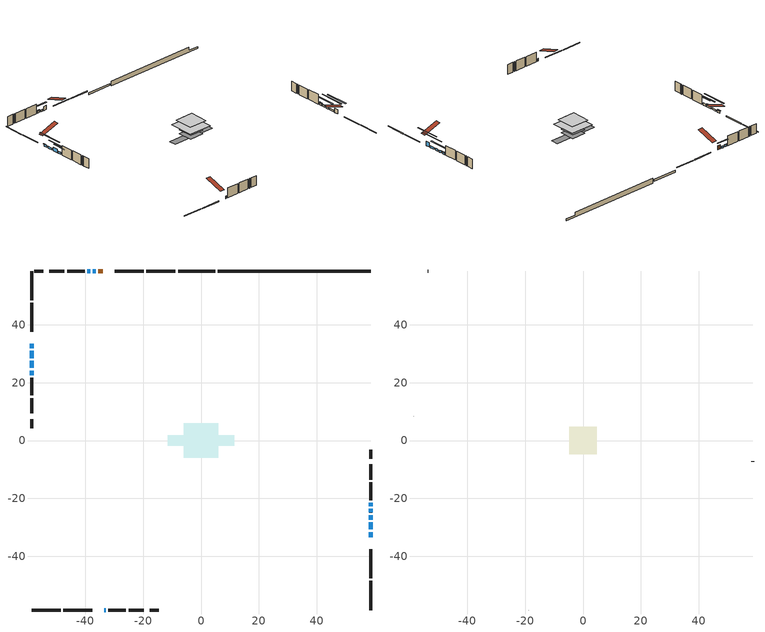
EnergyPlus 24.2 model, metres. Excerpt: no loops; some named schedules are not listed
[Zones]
conditioned space
 floor outside (Floor1 construction): -2.42,-2.42 -2.42,2.42 2.42,2.42 2.42,-2.42 z1.22
 floor adiabatic (Floor3 construction): -3.7,-3.7 -3.7,3.7 3.7,3.7 3.7,-3.7 z1.22
 floor adiabatic (AdiabaticFloorConstruction): -6.04,-6.04 -6.04,6.04 6.04,6.04 6.04,-6.04 z3.66
 floor foundation (Slab1 construction): -11.42,-1.79 -11.42,1.79 11.42,1.79 11.42,-1.79 z-1.22
 floor foundation (Slab2 construction): -3.7,-3.7 -3.7,3.7 3.7,3.7 3.7,-3.7 z-0.65
 wall outside (RimJoist1 construction): -8.86,58.64 -18.95,58.64 / -58.64,-58.64 -48.54,-58.64 / -58.64,58.64 -58.64,48.54 / 58.64,-58.64 58.64,-48.54 z1.22:1.52
 wall outside (RimJoist2 construction): -19.88,58.64 -29.79,58.64 / -47.61,-58.64 -37.71,-58.64 / -58.64,47.61 -58.64,37.71 / 58.64,-47.61 58.64,-37.71 z1.22:1.52
 wall outside (AdiabaticWallConstruction 1): -34.06,58.64 -35.53,58.64 z1.22:3.25
 wall outside (AdiabaticWallConstruction): -33.44,-58.64 -33.02,-58.64 z1.22:2.44; -58.64,33.43 -58.64,31.91 / 58.64,-27.36 58.64,-25.84 / 58.64,-24.91 58.64,-23.69 / -58.64,24.17 -58.64,22.64 / 58.64,-22.76 58.64,-21.54 z1.22:2.24; 58.64,-33.43 58.64,-31.66 z1.22:3.3; 58.64,-30.73 58.64,-28.29 / -58.64,30.98 -58.64,28.47 z1.22:2.06; -36.46,58.64 -37.37,58.64 z1.22:2.14; -58.64,27.54 -58.64,25.1 z1.22:2.9; -38.3,58.64 -39.32,58.64 z1.22:2.29
 wall outside (Wall1 construction): -40.25,58.64 -46.33,58.64 / -32.09,-58.64 -26.01,-58.64 / -58.64,21.72 -58.64,15.63 / 58.64,-20.61 58.64,-14.52 z1.22:6.1
 wall outside (Wall2 construction): -47.26,58.64 -52.58,58.64 / -25.08,-58.64 -19.76,-58.64 / -58.64,14.7 -58.64,9.38 / 58.64,-13.6 58.64,-8.27 z1.22:6.1
 wall outside (Wall4 construction): -54.57,58.64 -57.71,58.64 / -17.77,-58.64 -14.63,-58.64 / -58.64,7.4 -58.64,4.25 / 58.64,-6.29 58.64,-3.15 z1.22:6.1
 wall foundation (FoundationWall1 construction): 5.8,58.64,-1.22 5.8,58.64,1.22 53.35,58.64,1.22 53.35,58.64,-0.27 58.64,58.64,-0.27 58.64,58.64,-1.22
 wall foundation (FoundationWall2 construction): 4.88,58.64 -7.93,58.64 z-0.65:0.35
 window (WindowConstruction 8): -33.43,-58.64 -33.02,-58.64 z1.22:2.44
 window (WindowConstruction 7): -58.64,33.43 -58.64,31.91 z1.22:2.23
 window (WindowConstruction 9): 58.64,-33.43 58.64,-31.66 z1.22:3.3
 window (WindowConstruction 10): 58.64,-30.73 58.64,-28.29 z1.22:2.06
 window (WindowConstruction 11): -58.64,30.98 -58.64,28.47 z1.22:2.06
 window (WindowConstruction): 58.64,-27.36 58.64,-25.84 z1.22:2.23
 window (WindowConstruction 1): 58.64,-24.91 58.64,-23.69 z1.22:2.23
 window (WindowConstruction 2): -36.46,58.64 -37.37,58.64 z1.22:2.13
 window (WindowConstruction 3): -58.64,27.54 -58.64,25.1 z1.22:2.9
 window (WindowConstruction 4): -58.64,24.17 -58.64,22.65 z1.22:2.23
 window (WindowConstruction 5): 58.64,-22.76 58.64,-21.54 z1.22:2.23
 window (WindowConstruction 6): -38.3,58.64 -39.32,58.64 z1.22:2.29
 door (Door): -34.06,58.64 -35.53,58.64 z1.22:3.25
 ceiling adiabatic (AdiabaticFloorConstruction): 6.04,-6.04 6.04,6.04 -6.04,6.04 -6.04,-6.04 z3.66
attic - vented
 floor to conditioned space (Floor2 construction Reversed): -4.7,-4.7 -4.7,4.7 4.7,4.7 4.7,-4.7 z6.1
 wall outside (Wall3 construction): -53.51,58.64 -53.64,58.64 / -18.83,-58.64 -18.7,-58.64 / -58.64,8.45 -58.64,8.33 / 58.64,-7.35 58.64,-7.22 z1.22:6.1
 roof outside (Roof1 construction): -33.13,58.64,6.1 -33.13,49.48,9.15 -30.72,49.48,9.15 -30.72,58.64,6.1; -34.36,-58.64,6.1 -34.36,-49.48,9.15 -36.78,-49.48,9.15 -36.78,-58.64,6.1; -58.64,34.36,6.1 -49.48,34.36,9.15 -49.48,36.78,9.15 -58.64,36.78,6.1; 58.64,-34.36,6.1 49.48,-34.36,9.15 49.48,-36.78,9.15 58.64,-36.78,6.1
shading: -58.64,31.71 -58.64,33.63 -59.05,33.63 -59.05,31.71 z2.44; 58.64,-26.58 58.64,-38.51 59.05,-38.51 59.05,-26.58 z8.38; 58.64,-23.21 58.64,-35.81 59.05,-35.81 59.05,-23.21 z7.14; -58.64,23.38 -58.64,36.06 -59.05,36.06 -59.05,23.38 z7.14; 58.64,-23.2 58.64,-30 59.05,-30 59.05,-23.2 z4.87; 58.64,-21.05 58.64,-27.55 59.05,-27.55 59.05,-21.05 z4.87; -40.01,58.64 -33.82,58.64 -33.82,59.05 -40.01,59.05 z4.77; -58.64,22.46 -58.64,30.18 -59.05,30.18 -59.05,22.46 z5.54; -58.64,20.01 -58.64,26.81 -59.05,26.81 -59.05,20.01 z4.87; 58.64,-21.34 58.64,-22.96 59.05,-22.96 59.05,-21.34 z2.44; -39.52,58.64 -38.1,58.64 -38.1,59.05 -39.52,59.05 z2.49
[Building]
Building 1: Terrain=Suburbs
[Site:Location]
Trenton AP_ON: Latitude {deg}=44.12; Longitude {deg}=-77.53; Time Zone {hr}=-5; Elevation {m}=86; Keep Site Location Information=Yes
[Site:GroundTemperature:Shallow]
3.8015, 1.8568, 1.70106, 2.62392, 6.3287, 10.0162, 13.2131, 15.2382, 15.4103, 13.7632, 10.6478, 7.07342
[Site:WaterMainsTemperature]
Calculation Method=Schedule; Temperature Schedule=mains temperature schedule
[Material] Roughness=Rough; Thermal Absorptance=0.9
Name | Thickness {m} | Conductivity {W/m-K} | Density {kg/m3} | Specific Heat {J/kg-K} | Solar Absorptance | Visible Absorptance
asphalt or fiberglass shingles | 0.00635 | 0.162714 | 1121.4 | 1465.45 | 0.4 | 0.4
ceiling loosefill ins | 0.169333 | 0.0480833 | 16.02 | 1046.75 | 0.7 | 0.7
ceiling stud and cavity | 0.1397 | 0.126132 | 65.682 | 1177.47 | 0.7 | 0.7
concrete 4.0 in. | 0.1016 | 1.803125 | 2242.8 | 837.4 | 0.7 | 0.7
concrete 8.0 in. | 0.2032 | 1.803125 | 2242.8 | 837.4 | 0.7 | 0.7
door material | 0.04445 | 0.327969 | 512.64 | 1214.23 | 0.7 | 0.7
exterior vertical ins | 0.0436689 | 0.029427 | 32.04 | 1214.23 | 0.7 | 0.7
exterior vertical ins 1 | 0.0579305 | 0.029427 | 32.04 | 1214.23 | 0.7 | 0.7
floor covering | 0.0127 | 0.0433444 | 54.468 | 1339.84 | 0.6 | 0.6
floor covering 1 | 0.0127 | 9.015625 | 54.468 | 1339.84 | 0.6 | 0.6
floor rigid ins; rim joist rigid ins; wall rigid ins | 0.051816 | 0.029427 | 32.04 | 1214.23 | 0.7 | 0.7
floor rigid ins 1; wall rigid ins 1 | 0.512978 | 0.029427 | 32.04 | 1214.23 | 0.7 | 0.7
floor stud and cavity | 0.1397 | 0.0819436 | 92.3553 | 1139.71 | 0.7 | 0.7
floor stud and cavity 1 | 0.0889 | 0.621767 | 50.32683 | 1063.81 | 0.7 | 0.7
floor stud and cavity 2 | 0.1397 | 1.75129 | 37.0049 | 1207.88 | 0.7 | 0.7
furniture material conditioned space 1 | 0.1524 | 0.115458 | 640.8 | 1214.23 | 0.6 | 0.6
gypsum board | 0.0127 | 0.160291 | 801 | 837.4 | 0.6 | 0.6
gypsum board 1 | 0.0127 | 0.160291 | 801 | 837.4 | 0.7 | 0.7
osb sheathing 0.5 in. | 0.0127 | 0.115458 | 512.64 | 1214.23 | 0.7 | 0.7
osb sheathing 0.75 in. | 0.01905 | 0.115458 | 512.64 | 1214.23 | 0.7 | 0.7
osb sheathing 2.0 in. | 0.0508 | 0.115458 | 512.64 | 1214.23 | 0.7 | 0.7
rim joist stud and cavity | 0.0508 | 0.0296634 | 125.044 | 1163.47 | 0.6 | 0.6
rim joist stud and cavity 1 | 0.0508 | 0.035201 | 125.044 | 1163.47 | 0.6 | 0.6
slab rigid ins | 0.00108865 | 0.029427 | 32.04 | 1214.23 | 0.7 | 0.7
wall stud and cavity | 0.1397 | 0.483795 | 139.0536 | 1170.24 | 0.7 | 0.7
wall stud and cavity 1 | 0.1397 | 0.489769 | 139.0536 | 1170.24 | 0.7 | 0.7
wall stud and cavity 2 | 0.0889 | 6.9971 | 50.32683 | 1063.81 | 0.6 | 0.6
wall stud and cavity 3 | 0.1397 | 0.194866 | 139.0536 | 1170.24 | 0.7 | 0.7
wall stud and cavity 4 | 0.0889 | 0.380278 | 52.3479 | 1209.89 | 0.7 | 0.7
wall stud and cavity 5 | 0.0889 | 0.391764 | 83.0341 | 1211.67 | 0.7 | 0.7
wood siding | 0.0254 | 0.102417 | 544.68 | 1172.36 | 0.4 | 0.4
wood siding 1 | 0.00254 | 0.102417 | 544.68 | 1172.36 | 0.4 | 0.4
wood siding 2; wood siding 3; wood siding 4 | 0.0254 | 0.102417 | 544.68 | 1172.36 | 0.7 | 0.7
[WindowMaterial:SimpleGlazingSystem]
Name | U-Factor {W/m2-K} | Solar Heat Gain Coefficient
WindowMaterial | 3.04 | 0.51
WindowMaterial 1 | 2.458574 | 0.61
WindowMaterial 2 | 2.50173 | 0.59
WindowMaterial 3 | 2.35978 | 0.66
WindowMaterial 4 | 2.43927 | 0.62
WindowMaterial 5 | 2.4722 | 0.61
WindowMaterial 6 | 3.026374 | 0.54
WindowMaterial 7 | 2.833322 | 0.67
WindowMaterial 8 | 2.48356 | 0.6
WindowMaterial 9 | 2.43757 | 0.62
[Construction]
AdiabaticFloorConstruction: floor stud and cavity 2, floor rigid ins 1, osb sheathing 0.75 in., floor covering
AdiabaticWallConstruction: wood siding 3, wall rigid ins 1, wall stud and cavity 4, gypsum board
AdiabaticWallConstruction 1: wood siding 4, wall rigid ins 1, wall stud and cavity 4, gypsum board
Door: door material
Floor1 construction: floor stud and cavity, floor rigid ins, osb sheathing 0.75 in., floor covering
Floor2 construction Reversed: gypsum board, ceiling stud and cavity, ceiling loosefill ins
Floor3 construction: floor stud and cavity 1, floor covering 1
FoundationWall1 construction; FoundationWall2 construction: concrete 8.0 in., gypsum board 1
furniture construction conditioned space 1: furniture material conditioned space 1
PartitionWallConstruction: gypsum board, wall stud and cavity 5, gypsum board
RimJoist1 construction: wood siding 2, osb sheathing 2.0 in., rim joist stud and cavity
RimJoist2 construction: wood siding 2, rim joist rigid ins, osb sheathing 2.0 in., rim joist stud and cavity 1
Roof1 construction: asphalt or fiberglass shingles
Slab1 construction: slab rigid ins, concrete 4.0 in.
Slab2 construction: concrete 4.0 in.
Wall1 construction: wood siding, wall rigid ins, osb sheathing 0.5 in., wall stud and cavity, gypsum board
Wall2 construction: wood siding, wall rigid ins, osb sheathing 0.5 in., wall stud and cavity 1, gypsum board
Wall3 construction: wood siding 1, wall stud and cavity 2
Wall4 construction: wood siding, wall rigid ins, osb sheathing 0.5 in., wall stud and cavity 3, gypsum board
WindowConstruction: WindowMaterial
WindowConstruction 1; WindowConstruction 5: WindowMaterial 1
WindowConstruction 10: WindowMaterial 8
WindowConstruction 11: WindowMaterial 9
WindowConstruction 2: WindowMaterial 2
WindowConstruction 3: WindowMaterial 3
WindowConstruction 4; WindowConstruction 7: WindowMaterial 4
WindowConstruction 6: WindowMaterial 5
WindowConstruction 8: WindowMaterial 6
WindowConstruction 9: WindowMaterial 7
[Zone] Multiplier=1; Part of Total Floor Area=Yes
Name | Volume {m3}
attic - vented | 43.85
conditioned space | 593.6
[Space]
Name | Zone | Volume {m3}
attic - vented 1 | attic - vented | 43.85
conditioned space 1 | conditioned space | 593.6
[ZoneInfiltration:EffectiveLeakageArea]
infil attic - vented 1: Zone or Space=attic - vented 1; Schedule=Always On Discrete; Effective Air Leakage Area {cm2}=3860.07; Stack Coefficient=0.000551466; Wind Coefficient=1.58664e-05
[ZoneMixing]
whole house fan mix: Zone or Space=attic - vented; Schedule=Always On Continuous; Design Flow Rate Calculation Method=Flow/Zone; Design Flow Rate {m3/s}=0; Source Zone or Space=conditioned space
[SurfaceProperty:ExposedFoundationPerimeter] Exposed Perimeter Calculation Method=TotalExposedPerimeter
Name | Total Exposed Perimeter {m}
Slab1 | 52.833
Slab2 | 12.802
[InternalMass] Zone or ZoneList=conditioned space; Space or SpaceList=conditioned space 1
Name | Construction | Surface Area {m2}
furniture mass conditioned space 1 | furniture construction conditioned space 1 | 144.02
partition wall mass | PartitionWallConstruction | 305.42
[Lights]
interior lighting: Zone or ZoneList or Space or SpaceList=conditioned space 1; Schedule=interior lighting schedule; Design Level Calculation Method=LightingLevel; Lighting Level {W}=343.2; Return Air Fraction=0; Fraction Radiant=0.6; Fraction Visible=0.2; Fraction Replaceable=1
[People]
occupants: Zone or ZoneList or Space or SpaceList=conditioned space 1; Number of People Schedule=occupants schedule; Number of People Calculation Method=People; Number of People=3; Fraction Radiant=0.314171; Sensible Heat Fraction=0.56303; Activity Level Schedule=occupants activity schedule; Carbon Dioxide Generation Rate {m3/s-W}=0; Enable ASHRAE 55 Comfort Warnings=No; Mean Radiant Temperature Calculation Type=EnclosureAveraged
[ElectricEquipment] Zone or ZoneList or Space or SpaceList=conditioned space 1; Design Level Calculation Method=EquipmentLevel
Name | Schedule | Design Level {W} | Fraction Latent | Fraction Radiant | Fraction Lost
clothes dryer | clothes dryer schedule | 140.772 | 0.015 | 0.081 | 0.85
clothes washer | clothes washer schedule | 32.1985 | 0.03 | 0.162 | 0.7
cooking range | cooking range schedule | 215.147 | 0.08 | 0.432 | 0.2
dishwasher | dishwasher schedule | 66.8632 | 0.3 | 0.18 | 0.4
fridge | fridge schedule | 72.9452 | 0 | 0.6 | 0
mech vent bath fan 0 | mech vent bath fan 0 schedule | 50.2 | 0 | 0 | 1
mech vent bath fan 1 | mech vent bath fan 1 schedule | 50.2 | 0 | 0 | 1
mech vent house fan | mech vent house fan schedule | 0 | 0 | 0 | 1
mech vent house fan cfis | mech vent house fan cfis schedule | 0 | 0 | 0 | 0
misc plug loads | misc plug loads schedule | 494.7 | 0.045 | 0.513 | 0.1
whole house fan | Always On Discrete | 0 | 0 | 0 | 1
[OtherEquipment] Zone or ZoneList or Space or SpaceList=conditioned space 1; Design Level Calculation Method=EquipmentLevel
Name | Fuel Type | Schedule | Design Level {W} | Fraction Latent | Fraction Radiant | Fraction Lost
clothes dryer 1 | Electricity | clothes dryer schedule | 0 | 0.015 | 0.081 | 0.85
cooking range 1 | Electricity | cooking range schedule | 0 | 0.08 | 0.432 | 0.2
general water use latent | None | general water use schedule | 62.594 | 1 | 0 | 0
general water use sensible | None | general water use schedule | -61.6891 | 0 | 0.6 | 0
mech vent house fan latent load | None | Always On Discrete | 0 | 1 | 0 | 0
mech vent house fan sensible load | None | Always On Discrete | 0 | 0 | 0 | 0
water heater energy adjustment1 | NaturalGas | Always On Discrete | 0.01 | 0 | 0 | 1
[ZoneInfiltration:DesignFlowRate] Zone or ZoneList or Space or SpaceList=conditioned space 1; Schedule=Always On Discrete; Design Flow Rate Calculation Method=Flow/Zone; Design Flow Rate {m3/s}=0
infil flow; natural vent flow; whole house fan flow
[Foundation:Kiva] Initial Indoor Air Temperature {C}=18; Wall Depth Below Slab {m}=0.2032; Custom Block X Position 1 {m}=0.2159; Custom Block Z Position 1 {m}=0
Name | Wall Height Above Grade {m} | Custom Block Material Name 1 | Custom Block Depth 1 {m}
Foundation Kiva 1 | 1.21999 | exterior vertical ins | 2.43998
Foundation Kiva 2 | 0.350002 | exterior vertical ins 1 | 0.999988
[Foundation:Kiva:Settings]
Soil Conductivity {W/m-K}=0.849921; Soil Density {kg/m3}=1842.3; Soil Specific Heat {J/kg-K}=418.7; Ground Solar Absorptivity=0.9; Ground Thermal Absorptivity=0.9; Ground Surface Roughness {m}=0.03; Far-Field Width {m}=40; Deep-Ground Boundary Condition=ZeroFlux; Deep-Ground Depth {m}=40; Minimum Cell Dimension {m}=0.2; Maximum Cell Growth Coefficient=3; Simulation Timestep=Timestep
[Exterior:Lights]
exterior lighting: Schedule=exterior lighting schedule; Design Level {W}=75.6
[Schedule:Constant]
Name | Hourly Value
Always On Continuous; mech vent house fan schedule; mech vent house fan cfis schedule; Always On Discrete | 1
occupants activity schedule | 117.228
fridge schedule | 0
[Schedule:Week:Daily]
interior lighting schedule Week Rule - Jan1-Jan27: interior lighting schedule day, interior lighting schedule day, interior lighting schedule day, interior lighting schedule day, interior lighting schedule day, interior lighting schedule day, interior lighting schedule day, interior lighting schedule default day, interior lighting schedule default day, interior lighting schedule default day, interior lighting schedule default day, interior lighting schedule default day
interior lighting schedule Week Rule - Jan28-Feb3: interior lighting schedule day, interior lighting schedule day, interior lighting schedule day, interior lighting schedule day, interior lighting schedule day 1, interior lighting schedule day 1, interior lighting schedule day 1, interior lighting schedule default day, interior lighting schedule default day, interior lighting schedule default day, interior lighting schedule default day, interior lighting schedule default day
interior lighting schedule Week Rule - Feb4-Feb24: interior lighting schedule day 1, interior lighting schedule day 1, interior lighting schedule day 1, interior lighting schedule day 1, interior lighting schedule day 1, interior lighting schedule day 1, interior lighting schedule day 1, interior lighting schedule default day, interior lighting schedule default day, interior lighting schedule default day, interior lighting schedule default day, interior lighting schedule default day
interior lighting schedule Week Rule - Feb25-Mar3: interior lighting schedule day 1, interior lighting schedule day 1, interior lighting schedule day 1, interior lighting schedule day 1, interior lighting schedule day 2, interior lighting schedule day 2, interior lighting schedule day 2, interior lighting schedule default day, interior lighting schedule default day, interior lighting schedule default day, interior lighting schedule default day, interior lighting schedule default day
interior lighting schedule Week Rule - Mar4-Mar31: interior lighting schedule day 2, interior lighting schedule day 2, interior lighting schedule day 2, interior lighting schedule day 2, interior lighting schedule day 2, interior lighting schedule day 2, interior lighting schedule day 2, interior lighting schedule default day, interior lighting schedule default day, interior lighting schedule default day, interior lighting schedule default day, interior lighting schedule default day
interior lighting schedule Week Rule - Apr1-Apr28: interior lighting schedule day 3, interior lighting schedule day 3, interior lighting schedule day 3, interior lighting schedule day 3, interior lighting schedule day 3, interior lighting schedule day 3, interior lighting schedule day 3, interior lighting schedule default day, interior lighting schedule default day, interior lighting schedule default day, interior lighting schedule default day, interior lighting schedule default day
interior lighting schedule Week Rule - Apr29-May5: interior lighting schedule day 3, interior lighting schedule day 3, interior lighting schedule day 4, interior lighting schedule day 4, interior lighting schedule day 4, interior lighting schedule day 4, interior lighting schedule day 4, interior lighting schedule default day, interior lighting schedule default day, interior lighting schedule default day, interior lighting schedule default day, interior lighting schedule default day
interior lighting schedule Week Rule - May6-May26: interior lighting schedule day 4, interior lighting schedule day 4, interior lighting schedule day 4, interior lighting schedule day 4, interior lighting schedule day 4, interior lighting schedule day 4, interior lighting schedule day 4, interior lighting schedule default day, interior lighting schedule default day, interior lighting schedule default day, interior lighting schedule default day, interior lighting schedule default day
interior lighting schedule Week Rule - May27-Jun2: interior lighting schedule day 4, interior lighting schedule day 4, interior lighting schedule day 4, interior lighting schedule day 4, interior lighting schedule day 4, interior lighting schedule day 5, interior lighting schedule day 5, interior lighting schedule default day, interior lighting schedule default day, interior lighting schedule default day, interior lighting schedule default day, interior lighting schedule default day
interior lighting schedule Week Rule - Jun3-Jun30: interior lighting schedule day 5, interior lighting schedule day 5, interior lighting schedule day 5, interior lighting schedule day 5, interior lighting schedule day 5, interior lighting schedule day 5, interior lighting schedule day 5, interior lighting schedule default day, interior lighting schedule default day, interior lighting schedule default day, interior lighting schedule default day, interior lighting schedule default day
interior lighting schedule Week Rule - Jul1-Jul28: interior lighting schedule day 6, interior lighting schedule day 6, interior lighting schedule day 6, interior lighting schedule day 6, interior lighting schedule day 6, interior lighting schedule day 6, interior lighting schedule day 6, interior lighting schedule default day, interior lighting schedule default day, interior lighting schedule default day, interior lighting schedule default day, interior lighting schedule default day
interior lighting schedule Week Rule - Jul29-Aug4: interior lighting schedule day 6, interior lighting schedule day 6, interior lighting schedule day 6, interior lighting schedule day 7, interior lighting schedule day 7, interior lighting schedule day 7, interior lighting schedule day 7, interior lighting schedule default day, interior lighting schedule default day, interior lighting schedule default day, interior lighting schedule default day, interior lighting schedule default day
interior lighting schedule Week Rule - Aug5-Aug25: interior lighting schedule day 7, interior lighting schedule day 7, interior lighting schedule day 7, interior lighting schedule day 7, interior lighting schedule day 7, interior lighting schedule day 7, interior lighting schedule day 7, interior lighting schedule default day, interior lighting schedule default day, interior lighting schedule default day, interior lighting schedule default day, interior lighting schedule default day
interior lighting schedule Week Rule - Aug26-Sep1: interior lighting schedule day 7, interior lighting schedule day 7, interior lighting schedule day 7, interior lighting schedule day 7, interior lighting schedule day 7, interior lighting schedule day 7, interior lighting schedule day 8, interior lighting schedule default day, interior lighting schedule default day, interior lighting schedule default day, interior lighting schedule default day, interior lighting schedule default day
interior lighting schedule Week Rule - Sep2-Sep29: interior lighting schedule day 8, interior lighting schedule day 8, interior lighting schedule day 8, interior lighting schedule day 8, interior lighting schedule day 8, interior lighting schedule day 8, interior lighting schedule day 8, interior lighting schedule default day, interior lighting schedule default day, interior lighting schedule default day, interior lighting schedule default day, interior lighting schedule default day
interior lighting schedule Week Rule - Sep30-Oct6: interior lighting schedule day 8, interior lighting schedule day 9, interior lighting schedule day 9, interior lighting schedule day 9, interior lighting schedule day 9, interior lighting schedule day 9, interior lighting schedule day 9, interior lighting schedule default day, interior lighting schedule default day, interior lighting schedule default day, interior lighting schedule default day, interior lighting schedule default day
interior lighting schedule Week Rule - Oct7-Oct27: interior lighting schedule day 9, interior lighting schedule day 9, interior lighting schedule day 9, interior lighting schedule day 9, interior lighting schedule day 9, interior lighting schedule day 9, interior lighting schedule day 9, interior lighting schedule default day, interior lighting schedule default day, interior lighting schedule default day, interior lighting schedule default day, interior lighting schedule default day
interior lighting schedule Week Rule - Oct28-Nov3: interior lighting schedule day 9, interior lighting schedule day 9, interior lighting schedule day 9, interior lighting schedule day 9, interior lighting schedule day 10, interior lighting schedule day 10, interior lighting schedule day 10, interior lighting schedule default day, interior lighting schedule default day, interior lighting schedule default day, interior lighting schedule default day, interior lighting schedule default day
interior lighting schedule Week Rule - Nov4-Nov24: interior lighting schedule day 10, interior lighting schedule day 10, interior lighting schedule day 10, interior lighting schedule day 10, interior lighting schedule day 10, interior lighting schedule day 10, interior lighting schedule day 10, interior lighting schedule default day, interior lighting schedule default day, interior lighting schedule default day, interior lighting schedule default day, interior lighting schedule default day
interior lighting schedule Week Rule - Nov25-Dec1: interior lighting schedule day 10, interior lighting schedule day 10, interior lighting schedule day 10, interior lighting schedule day 10, interior lighting schedule day 10, interior lighting schedule day 10, interior lighting schedule day 11, interior lighting schedule default day, interior lighting schedule default day, interior lighting schedule default day, interior lighting schedule default day, interior lighting schedule default day
interior lighting schedule Week Rule - Dec2-Dec31: interior lighting schedule day 11, interior lighting schedule day 11, interior lighting schedule day 11, interior lighting schedule day 11, interior lighting schedule day 11, interior lighting schedule day 11, interior lighting schedule day 11, interior lighting schedule default day, interior lighting schedule default day, interior lighting schedule default day, interior lighting schedule default day, interior lighting schedule default day
occupants schedule Week Rule - Jan1-Dec31: occupants schedule day, occupants schedule day, occupants schedule day, occupants schedule day, occupants schedule day, occupants schedule day, occupants schedule day, occupants schedule default day, occupants schedule default day, occupants schedule default day, occupants schedule default day, occupants schedule default day
clothes dryer schedule Week Rule - Jan1-Dec31: clothes dryer schedule day, clothes dryer schedule day, clothes dryer schedule day, clothes dryer schedule day, clothes dryer schedule day, clothes dryer schedule day, clothes dryer schedule day, clothes dryer schedule default day, clothes dryer schedule default day, clothes dryer schedule default day, clothes dryer schedule default day, clothes dryer schedule default day
clothes washer schedule Week Rule - Jan1-Dec31: clothes washer schedule day, clothes washer schedule day, clothes washer schedule day, clothes washer schedule day, clothes washer schedule day, clothes washer schedule day, clothes washer schedule day, clothes washer schedule default day, clothes washer schedule default day, clothes washer schedule default day, clothes washer schedule default day, clothes washer schedule default day
cooking range schedule Week Rule - Jan1-Dec31: cooking range schedule day, cooking range schedule day, cooking range schedule day, cooking range schedule day, cooking range schedule day, cooking range schedule day, cooking range schedule day, cooking range schedule default day, cooking range schedule default day, cooking range schedule default day, cooking range schedule default day, cooking range schedule default day
dishwasher schedule Week Rule - Jan1-Dec31: dishwasher schedule day, dishwasher schedule day, dishwasher schedule day, dishwasher schedule day, dishwasher schedule day, dishwasher schedule day, dishwasher schedule day, dishwasher schedule default day, dishwasher schedule default day, dishwasher schedule default day, dishwasher schedule default day, dishwasher schedule default day
mech vent bath fan 0 schedule Week Rule - Jan1-Dec31: mech vent bath fan 0 schedule day, mech vent bath fan 0 schedule day, mech vent bath fan 0 schedule day, mech vent bath fan 0 schedule day, mech vent bath fan 0 schedule day, mech vent bath fan 0 schedule day, mech vent bath fan 0 schedule day, mech vent bath fan 0 schedule default day, mech vent bath fan 0 schedule default day, mech vent bath fan 0 schedule default day, mech vent bath fan 0 schedule default day, mech vent bath fan 0 schedule default day
mech vent bath fan 1 schedule Week Rule - Jan1-Dec31: mech vent bath fan 1 schedule day, mech vent bath fan 1 schedule day, mech vent bath fan 1 schedule day, mech vent bath fan 1 schedule day, mech vent bath fan 1 schedule day, mech vent bath fan 1 schedule day, mech vent bath fan 1 schedule day, mech vent bath fan 1 schedule default day, mech vent bath fan 1 schedule default day, mech vent bath fan 1 schedule default day, mech vent bath fan 1 schedule default day, mech vent bath fan 1 schedule default day
misc plug loads schedule Week Rule - Jan1-Dec31: misc plug loads schedule day, misc plug loads schedule day, misc plug loads schedule day, misc plug loads schedule day, misc plug loads schedule day, misc plug loads schedule day, misc plug loads schedule day, misc plug loads schedule default day, misc plug loads schedule default day, misc plug loads schedule default day, misc plug loads schedule default day, misc plug loads schedule default day
general water use schedule Week Rule - Jan1-Dec31: general water use schedule day, general water use schedule day, general water use schedule day, general water use schedule day, general water use schedule day, general water use schedule day, general water use schedule day, general water use schedule default day, general water use schedule default day, general water use schedule default day, general water use schedule default day, general water use schedule default day
exterior lighting schedule Week Rule - Jan1-Jan27: exterior lighting schedule day, exterior lighting schedule day, exterior lighting schedule day, exterior lighting schedule day, exterior lighting schedule day, exterior lighting schedule day, exterior lighting schedule day, exterior lighting schedule default day, exterior lighting schedule default day, exterior lighting schedule default day, exterior lighting schedule default day, exterior lighting schedule default day
exterior lighting schedule Week Rule - Jan28-Feb3: exterior lighting schedule day, exterior lighting schedule day, exterior lighting schedule day, exterior lighting schedule day, exterior lighting schedule day 1, exterior lighting schedule day 1, exterior lighting schedule day 1, exterior lighting schedule default day, exterior lighting schedule default day, exterior lighting schedule default day, exterior lighting schedule default day, exterior lighting schedule default day
exterior lighting schedule Week Rule - Feb4-Feb24: exterior lighting schedule day 1, exterior lighting schedule day 1, exterior lighting schedule day 1, exterior lighting schedule day 1, exterior lighting schedule day 1, exterior lighting schedule day 1, exterior lighting schedule day 1, exterior lighting schedule default day, exterior lighting schedule default day, exterior lighting schedule default day, exterior lighting schedule default day, exterior lighting schedule default day
exterior lighting schedule Week Rule - Feb25-Mar3: exterior lighting schedule day 1, exterior lighting schedule day 1, exterior lighting schedule day 1, exterior lighting schedule day 1, exterior lighting schedule day 2, exterior lighting schedule day 2, exterior lighting schedule day 2, exterior lighting schedule default day, exterior lighting schedule default day, exterior lighting schedule default day, exterior lighting schedule default day, exterior lighting schedule default day
exterior lighting schedule Week Rule - Mar4-Mar31: exterior lighting schedule day 2, exterior lighting schedule day 2, exterior lighting schedule day 2, exterior lighting schedule day 2, exterior lighting schedule day 2, exterior lighting schedule day 2, exterior lighting schedule day 2, exterior lighting schedule default day, exterior lighting schedule default day, exterior lighting schedule default day, exterior lighting schedule default day, exterior lighting schedule default day
exterior lighting schedule Week Rule - Apr1-Apr28: exterior lighting schedule day 3, exterior lighting schedule day 3, exterior lighting schedule day 3, exterior lighting schedule day 3, exterior lighting schedule day 3, exterior lighting schedule day 3, exterior lighting schedule day 3, exterior lighting schedule default day, exterior lighting schedule default day, exterior lighting schedule default day, exterior lighting schedule default day, exterior lighting schedule default day
exterior lighting schedule Week Rule - Apr29-May5: exterior lighting schedule day 3, exterior lighting schedule day 3, exterior lighting schedule day 4, exterior lighting schedule day 4, exterior lighting schedule day 4, exterior lighting schedule day 4, exterior lighting schedule day 4, exterior lighting schedule default day, exterior lighting schedule default day, exterior lighting schedule default day, exterior lighting schedule default day, exterior lighting schedule default day
exterior lighting schedule Week Rule - May6-May26: exterior lighting schedule day 4, exterior lighting schedule day 4, exterior lighting schedule day 4, exterior lighting schedule day 4, exterior lighting schedule day 4, exterior lighting schedule day 4, exterior lighting schedule day 4, exterior lighting schedule default day, exterior lighting schedule default day, exterior lighting schedule default day, exterior lighting schedule default day, exterior lighting schedule default day
exterior lighting schedule Week Rule - May27-Jun2: exterior lighting schedule day 4, exterior lighting schedule day 4, exterior lighting schedule day 4, exterior lighting schedule day 4, exterior lighting schedule day 4, exterior lighting schedule day 5, exterior lighting schedule day 5, exterior lighting schedule default day, exterior lighting schedule default day, exterior lighting schedule default day, exterior lighting schedule default day, exterior lighting schedule default day
exterior lighting schedule Week Rule - Jun3-Jun30: exterior lighting schedule day 5, exterior lighting schedule day 5, exterior lighting schedule day 5, exterior lighting schedule day 5, exterior lighting schedule day 5, exterior lighting schedule day 5, exterior lighting schedule day 5, exterior lighting schedule default day, exterior lighting schedule default day, exterior lighting schedule default day, exterior lighting schedule default day, exterior lighting schedule default day
exterior lighting schedule Week Rule - Jul1-Jul28: exterior lighting schedule day 6, exterior lighting schedule day 6, exterior lighting schedule day 6, exterior lighting schedule day 6, exterior lighting schedule day 6, exterior lighting schedule day 6, exterior lighting schedule day 6, exterior lighting schedule default day, exterior lighting schedule default day, exterior lighting schedule default day, exterior lighting schedule default day, exterior lighting schedule default day
exterior lighting schedule Week Rule - Jul29-Aug4: exterior lighting schedule day 6, exterior lighting schedule day 6, exterior lighting schedule day 6, exterior lighting schedule day 7, exterior lighting schedule day 7, exterior lighting schedule day 7, exterior lighting schedule day 7, exterior lighting schedule default day, exterior lighting schedule default day, exterior lighting schedule default day, exterior lighting schedule default day, exterior lighting schedule default day
[Schedule:Year]
interior lighting schedule: interior lighting schedule Week Rule - Jan1-Jan27, 1, 1, 1, 27, interior lighting schedule Week Rule - Jan28-Feb3, 1, 28, 2, 3, interior lighting schedule Week Rule - Feb4-Feb24, 2, 4, 2, 24, interior lighting schedule Week Rule - Feb25-Mar3, 2, 25, 3, 3, interior lighting schedule Week Rule - Mar4-Mar31, 3, 4, 3, 31, interior lighting schedule Week Rule - Apr1-Apr28, 4, 1, 4, 28, interior lighting schedule Week Rule - Apr29-May5, 4, 29, 5, 5, interior lighting schedule Week Rule - May6-May26, 5, 6, 5, 26, interior lighting schedule Week Rule - May27-Jun2, 5, 27, 6, 2, interior lighting schedule Week Rule - Jun3-Jun30, 6, 3, 6, 30, interior lighting schedule Week Rule - Jul1-Jul28, 7, 1, 7, 28, interior lighting schedule Week Rule - Jul29-Aug4, 7, 29, 8, 4, interior lighting schedule Week Rule - Aug5-Aug25, 8, 5, 8, 25, interior lighting schedule Week Rule - Aug26-Sep1, 8, 26, 9, 1, interior lighting schedule Week Rule - Sep2-Sep29, 9, 2, 9, 29, interior lighting schedule Week Rule - Sep30-Oct6, 9, 30, 10, 6, interior lighting schedule Week Rule - Oct7-Oct27, 10, 7, 10, 27, interior lighting schedule Week Rule - Oct28-Nov3, 10, 28, 11, 3, interior lighting schedule Week Rule - Nov4-Nov24, 11, 4, 11, 24, interior lighting schedule Week Rule - Nov25-Dec1, 11, 25, 12, 1, interior lighting schedule Week Rule - Dec2-Dec31, 12, 2, 12, 31
occupants schedule: occupants schedule Week Rule - Jan1-Dec31, 1, 1, 12, 31
clothes dryer schedule: clothes dryer schedule Week Rule - Jan1-Dec31, 1, 1, 12, 31
clothes washer schedule: clothes washer schedule Week Rule - Jan1-Dec31, 1, 1, 12, 31
cooking range schedule: cooking range schedule Week Rule - Jan1-Dec31, 1, 1, 12, 31
dishwasher schedule: dishwasher schedule Week Rule - Jan1-Dec31, 1, 1, 12, 31
mech vent bath fan 0 schedule: mech vent bath fan 0 schedule Week Rule - Jan1-Dec31, 1, 1, 12, 31
mech vent bath fan 1 schedule: mech vent bath fan 1 schedule Week Rule - Jan1-Dec31, 1, 1, 12, 31
misc plug loads schedule: misc plug loads schedule Week Rule - Jan1-Dec31, 1, 1, 12, 31
general water use schedule: general water use schedule Week Rule - Jan1-Dec31, 1, 1, 12, 31
exterior lighting schedule: exterior lighting schedule Week Rule - Jan1-Jan27, 1, 1, 1, 27, exterior lighting schedule Week Rule - Jan28-Feb3, 1, 28, 2, 3, exterior lighting schedule Week Rule - Feb4-Feb24, 2, 4, 2, 24, exterior lighting schedule Week Rule - Feb25-Mar3, 2, 25, 3, 3, exterior lighting schedule Week Rule - Mar4-Mar31, 3, 4, 3, 31, exterior lighting schedule Week Rule - Apr1-Apr28, 4, 1, 4, 28, exterior lighting schedule Week Rule - Apr29-May5, 4, 29, 5, 5, exterior lighting schedule Week Rule - May6-May26, 5, 6, 5, 26, exterior lighting schedule Week Rule - May27-Jun2, 5, 27, 6, 2, exterior lighting schedule Week Rule - Jun3-Jun30, 6, 3, 6, 30, exterior lighting schedule Week Rule - Jul1-Jul28, 7, 1, 7, 28, exterior lighting schedule Week Rule - Jul29-Aug4, 7, 29, 8, 4, exterior lighting schedule Week Rule - Aug5-Aug25, 8, 5, 8, 25, exterior lighting schedule Week Rule - Aug26-Sep1, 8, 26, 9, 1, exterior lighting schedule Week Rule - Sep2-Sep29, 9, 2, 9, 29, exterior lighting schedule Week Rule - Sep30-Oct6, 9, 30, 10, 6, exterior lighting schedule Week Rule - Oct7-Oct27, 10, 7, 10, 27, exterior lighting schedule Week Rule - Oct28-Nov3, 10, 28, 11, 3, exterior lighting schedule Week Rule - Nov4-Nov24, 11, 4, 11, 24, exterior lighting schedule Week Rule - Nov25-Dec1, 11, 25, 12, 1, exterior lighting schedule Week Rule - Dec2-Dec31, 12, 2, 12, 31
[Schedule:Compact]
mains temperature schedule: Through: 01/01, For: AllDays, Until: 24:00, 7.86667, Through: 01/02, For: AllDays, Until: 24:00, 7.8, Through: 01/03, For: AllDays, Until: 24:00, 7.735, Through: 01/04, For: AllDays, Until: 24:00, 7.67111, Through: 01/05, For: AllDays, Until: 24:00, 7.60778, Through: 01/06, For: AllDays, Until: 24:00, 7.54611, Through: 01/07, For: AllDays, Until: 24:00, 7.48611, Through: 01/08, For: AllDays, Until: 24:00, 7.42667, Through: 01/09, For: AllDays, Until: 24:00, 7.36889, Through: 01/10, For: AllDays, Until: 24:00, 7.31222, Through: 01/11, For: AllDays, Until: 24:00, 7.25722, Through: 01/12, For: AllDays, Until: 24:00, 7.20333, Through: 01/13, For: AllDays, Until: 24:00, 7.15056, Through: 01/14, For: AllDays, Until: 24:00, 7.09944, Through: 01/15, For: AllDays, Until: 24:00, 7.04944, Through: 01/16, For: AllDays, Until: 24:00, 7.00111, Through: 01/17, For: AllDays, Until: 24:00, 6.95389, Through: 01/18, For: AllDays, Until: 24:00, 6.90778, Through: 01/19, For: AllDays, Until: 24:00, 6.86389, Through: 01/20, For: AllDays, Until: 24:00, 6.82111, Through: 01/21, For: AllDays, Until: 24:00, 6.77944, Through: 01/22, For: AllDays, Until: 24:00, 6.73944, Through: 01/23, For: AllDays, Until: 24:00, 6.70111, Through: 01/24, For: AllDays, Until: 24:00, 6.66444, Through: 01/25, For: AllDays, Until: 24:00, 6.62889, Through: 01/26, For: AllDays, Until: 24:00, 6.595, Through: 01/27, For: AllDays, Until: 24:00, 6.56222, Through: 01/28, For: AllDays, Until: 24:00, 6.53167, Through: 01/29, For: AllDays, Until: 24:00, 6.50222, Through: 01/30, For: AllDays, Until: 24:00, 6.47444, Through: 01/31, For: AllDays, Until: 24:00, 6.44833, Through: 02/01, For: AllDays, Until: 24:00, 6.42333, Through: 02/02, For: AllDays, Until: 24:00, 6.40056, Through: 02/03, For: AllDays, Until: 24:00, 6.37889, Through: 02/04, For: AllDays, Until: 24:00, 6.35889, Through: 02/05, For: AllDays, Until: 24:00, 6.34056, Through: 02/06, For: AllDays, Until: 24:00, 6.32389, Through: 02/07, For: AllDays, Until: 24:00, 6.30833, Through: 02/08, For: AllDays, Until: 24:00, 6.295, Through: 02/09, For: AllDays, Until: 24:00, 6.28278, Through: 02/10, For: AllDays, Until: 24:00, 6.27278, Through: 02/11, For: AllDays, Until: 24:00, 6.26389, Through: 02/12, For: AllDays, Until: 24:00, 6.25667, Through: 02/13, For: AllDays, Until: 24:00, 6.25111, Through: 02/14, For: AllDays, Until: 24:00, 6.24722, Through: 02/15, For: AllDays, Until: 24:00, 6.245, Through: 02/16, For: AllDays, Until: 24:00, 6.24444, Through: 02/17, For: AllDays, Until: 24:00, 6.24556, Through: 02/18, For: AllDays, Until: 24:00, 6.24778, Through: 02/19, For: AllDays, Until: 24:00, 6.25222, Through: 02/20, For: AllDays, Until: 24:00, 6.25778, Through: 02/21, For: AllDays, Until: 24:00, 6.26556, Through: 02/22, For: AllDays, Until: 24:00, 6.27444, Through: 02/23, For: AllDays, Until: 24:00, 6.285, Through: 02/24, For: AllDays, Until: 24:00, 6.29778, Through: 02/25, For: AllDays, Until: 24:00, 6.31167, Through: 02/26, For: AllDays, Until: 24:00, 6.32722, Through: 02/27, For: AllDays, Until: 24:00, 6.34389, Through: 02/28, For: AllDays, Until: 24:00, 6.36278, Through: 03/01, For: AllDays, Until: 24:00, 6.38333, Through: 03/02, For: AllDays, Until: 24:00, 6.405, Through: 03/03, For: AllDays, Until: 24:00, 6.42833, Through: 03/04, For: AllDays, Until: 24:00, 6.45333, Through: 03/05, For: AllDays, Until: 24:00, 6.48, Through: 03/06, For: AllDays, Until: 24:00, 6.50833, Through: 03/07, For: AllDays, Until: 24:00, 6.53778, Through: 03/08, For: AllDays, Until: 24:00, 6.56889, Through: 03/09, For: AllDays, Until: 24:00, 6.60167, Through: 03/10, For: AllDays, Until: 24:00, 6.63611, Through: 03/11, For: AllDays, Until: 24:00, 6.67167, Through: 03/12, For: AllDays, Until: 24:00, 6.70889, Through: 03/13, For: AllDays, Until: 24:00, 6.74778, Through: 03/14, For: AllDays, Until: 24:00, 6.78778, Through: 03/15, For: AllDays, Until: 24:00, 6.82944, Through: 03/16, For: AllDays, Until: 24:00, 6.87278, Through: 03/17, For: AllDays, Until: 24:00, 6.91722, Through: 03/18, For: AllDays, Until: 24:00, 6.96333, Through: 03/19, For: AllDays, Until: 24:00, 7.01056, Through: 03/20, For: AllDays, Until: 24:00, 7.05944, Through: 03/21, For: AllDays, Until: 24:00, 7.11, Through: 03/22, For: AllDays, Until: 24:00, 7.16111, Through: 03/23, For: AllDays, Until: 24:00, 7.21444, Through: 03/24, For: AllDays, Until: 24:00, 7.26833, Through: 03/25, For: AllDays, Until: 24:00, 7.32389, Through: 03/26, For: AllDays, Until: 24:00, 7.38111, Through: 03/27, For: AllDays, Until: 24:00, 7.43889, Through: 03/28, For: AllDays, Until: 24:00, 7.49833, Through: 03/29, For: AllDays, Until: 24:00, 7.55889, Through: 03/30, For: AllDays, Until: 24:00, 7.62111, Through: 03/31, For: AllDays, Until: 24:00, 7.68389, Through: 04/01, For: AllDays, Until: 24:00, 7.74833, Through: 04/02, For: AllDays, Until: 24:00, 7.81389, Through: 04/03, For: AllDays, Until: 24:00, 7.88056, Through: 04/04, For: AllDays, Until: 24:00, 7.94833, Through: 04/05, For: AllDays, Until: 24:00, 8.01722, Through: 04/06, For: AllDays, Until: 24:00, 8.08722, Through: 04/07, For: AllDays, Until: 24:00, 8.15833, Through: 04/08, For: AllDays, Until: 24:00, 8.23056, Through: 04/09, For: AllDays, Until: 24:00, 8.30333, Through: 04/10, For: AllDays, Until: 24:00, 8.37778, Through: 04/11, For: AllDays, Until: 24:00, 8.45278, Through: 04/12, For: AllDays, Until: 24:00, 8.52889, Through: 04/13, For: AllDays, Until: 24:00, 8.60611, Through: 04/14, For: AllDays, Until: 24:00, 8.68389, Through: 04/15, For: AllDays, Until: 24:00, 8.76278, Through: 04/16, For: AllDays, Until: 24:00, 8.84278, Through: 04/17, For: AllDays, Until: 24:00, 8.92333, Through: 04/18, For: AllDays, Until: 24:00, 9.005, Through: 04/19, For: AllDays, Until: 24:00, 9.08722, Through: 04/20, For: AllDays, Until: 24:00, 9.17, Through: 04/21, For: AllDays, Until: 24:00, 9.25389, Through: 04/22, For: AllDays, Until: 24:00, 9.33833, Through: 04/23, For: AllDays, Until: 24:00, 9.42389, Through: 04/24, For: AllDays, Until: 24:00, 9.51, Through: 04/25, For: AllDays, Until: 24:00, 9.59611, Through: 04/26, For: AllDays, Until: 24:00, 9.68333, Through: 04/27, For: AllDays, Until: 24:00, 9.77111, Through: 04/28, For: AllDays, Until: 24:00, 9.86, Through: 04/29, For: AllDays, Until: 24:00, 9.94889, Through: 04/30, For: AllDays, Until: 24:00, 10.0383, Through: 05/01, For: AllDays, Until: 24:00, 10.1283, Through: 05/02, For: AllDays, Until: 24:00, 10.2189, Through: 05/03, For: AllDays, Until: 24:00, 10.3094, Through: 05/04, For: AllDays, Until: 24:00, 10.4006, Through: 05/05, For: AllDays, Until: 24:00, 10.4928, Through: 05/06, For: AllDays, Until: 24:00, 10.5844, Through: 05/07, For: AllDays, Until: 24:00, 10.6772, Through: 05/08, For: AllDays, Until: 24:00, 10.7694, Through: 05/09, For: AllDays, Until: 24:00, 10.8628, Through: 05/10, For: AllDays, Until: 24:00, 10.9561, Through: 05/11, For: AllDays, Until: 24:00, 11.0494, Through: 05/12, For: AllDays, Until: 24:00, 11.1433, Through: 05/13, For: AllDays, Until: 24:00, 11.2372, Through: 05/14, For: AllDays, Until: 24:00, 11.3311, Through: 05/15, For: AllDays, Until: 24:00, 11.425, Through: 05/16, For: AllDays, Until: 24:00, 11.5194, Through: 05/17, For: AllDays, Until: 24:00, 11.6133, Through: 05/18, For: AllDays, Until: 24:00, 11.7078, Through: 05/19, For: AllDays, Until: 24:00, 11.8022, Through: 05/20, For: AllDays, Until: 24:00, 11.8967, Through: 05/21, For: AllDays, Until: 24:00, 11.9906, Through: 05/22, For: AllDays, Until: 24:00, 12.085, Through: 05/23, For: AllDays, Until: 24:00, 12.1789, Through: 05/24, For: AllDays, Until: 24:00, 12.2728, Through: 05/25, For: AllDays, Until: 24:00, 12.3667, Through: 05/26, For: AllDays, Until: 24:00, 12.46, Through: 05/27, For: AllDays, Until: 24:00, 12.5533, Through: 05/28, For: AllDays, Until: 24:00, 12.6467, Through: 05/29, For: AllDays, Until: 24:00, 12.7394, Through: 05/30, For: AllDays, Until: 24:00, 12.8317, Through: 05/31, For: AllDays, Until: 24:00, 12.9239, Through: 06/01, For: AllDays, Until: 24:00, 13.0161, Through: 06/02, For: AllDays, Until: 24:00, 13.1072, Through: 06/03, For: AllDays, Until: 24:00, 13.1983, Through: 06/04, For: AllDays, Until: 24:00, 13.2889, Through: 06/05, For: AllDays, Until: 24:00, 13.3789, Through: 06/06, For: AllDays, Until: 24:00, 13.4689, Through: 06/07, For: AllDays, Until: 24:00, 13.5578, Through: 06/08, For: AllDays, Until: 24:00, 13.6467, Through: 06/09, For: AllDays, Until: 24:00, 13.7344, Through: 06/10, For: AllDays, Until: 24:00, 13.8217, Through: 06/11, For: AllDays, Until: 24:00, 13.9089, Through: 06/12, For: AllDays, Until: 24:00, 13.995, Through: 06/13, For: AllDays, Until: 24:00, 14.0806, Through: 06/14, For: AllDays, Until: 24:00, 14.165, Through: 06/15, For: AllDays, Until: 24:00, 14.2494, Through: 06/16, For: AllDays, Until: 24:00, 14.3328, Through: 06/17, For: AllDays, Until: 24:00, 14.415, Through: 06/18, For: AllDays, Until: 24:00, 14.4967, Through: 06/19, For: AllDays, Until: 24:00, 14.5778, Through: 06/20, For: AllDays, Until: 24:00, 14.6578, Through: 06/21, For: AllDays, Until: 24:00, 14.7372, Through: 06/22, For: AllDays, Until: 24:00, 14.8156, Through: 06/23, For: AllDays, Until: 24:00, 14.8928, Through: 06/24, For: AllDays, Until: 24:00, 14.9694, Through: 06/25, For: AllDays, Until: 24:00, 15.045, Through: 06/26, For: AllDays, Until: 24:00, 15.1194, Through: 06/27, For: AllDays, Until: 24:00, 15.1928, Through: 06/28, For: AllDays, Until: 24:00, 15.2656, Through: 06/29, For: AllDays, Until: 24:00, 15.3367, Through: 06/30, For: AllDays, Until: 24:00, 15.4072, Through: 07/01, For: AllDays, Until: 24:00, 15.4767, Through: 07/02, For: AllDays, Until: 24:00, 15.5444, Through: 07/03, For: AllDays, Until: 24:00, 15.6117, Through: 07/04, For: AllDays, Until: 24:00, 15.6778, Through: 07/05, For: AllDays, Until: 24:00, 15.7422, Through: 07/06, For: AllDays, Until: 24:00, 15.8056, Through: 07/07, For: AllDays, Until: 24:00, 15.8683, Through: 07/08, For: AllDays, Until: 24:00, 15.9294, Through: 07/09, For: AllDays, Until: 24:00, 15.9889, Through: 07/10, For: AllDays, Until: 24:00, 16.0478, Through: 07/11, For: AllDays, Until: 24:00, 16.105, Through: 07/12, For: AllDays, Until: 24:00, 16.1611, Through: 07/13, For: AllDays, Until: 24:00, 16.2156, Through: 07/14, For: AllDays, Until: 24:00, 16.2689, Through: 07/15, For: AllDays, Until: 24:00, 16.3211, Through: 07/16, For: AllDays, Until: 24:00, 16.3717, Through: 07/17, For: AllDays, Until: 24:00, 16.4211, Through: 07/18, For: AllDays, Until: 24:00, 16.4689, Through: 07/19, For: AllDays, Until: 24:00, 16.5156, Through: 07/20, For: AllDays, Until: 24:00, 16.5606, Through: 07/21, For: AllDays, Until: 24:00, 16.6039, Through: 07/22, For: AllDays, Until: 24:00, 16.6461, Through: 07/23, For: AllDays, Until: 24:00, 16.6867, Through: 07/24, For: AllDays, Until: 24:00, 16.7261, Through: 07/25, For: AllDays, Until: 24:00, 16.7639, Through: 07/26, For: AllDays, Until: 24:00, 16.8, Through: 07/27, For: AllDays, Until: 24:00, 16.835, Through: 07/28, For: AllDays, Until: 24:00, 16.8683, Through: 07/29, For: AllDays, Until: 24:00, 16.9, Through: 07/30, For: AllDays, Until: 24:00, 16.9306, Through: 07/31, For: AllDays, Until: 24:00, 16.9589, Through: 08/01, For: AllDays, Until: 24:00, 16.9861, Through: 08/02, For: AllDays, Until: 24:00, 17.0117, Through: 08/03, For: AllDays, Until: 24:00, 17.0356, Through: 08/04, For: AllDays, Until: 24:00, 17.0583, Through: 08/05, For: AllDays, Until: 24:00, 17.0789, Through: 08/06, For: AllDays, Until: 24:00, 17.0983, Through: 08/07, For: AllDays, Until: 24:00, 17.1161, Through: 08/08, For: AllDays, Until: 24:00, 17.1317, Through: 08/09, For: AllDays, Until: 24:00, 17.1461, Through: 08/10, For: AllDays, Until: 24:00, 17.1594, Through: 08/11, For: AllDays, Until: 24:00, 17.1706, Through: 08/12, For: AllDays, Until: 24:00, 17.18, Through: 08/13, For: AllDays, Until: 24:00, 17.1883, Through: 08/14, For: AllDays, Until: 24:00, 17.1944, Through: 08/15, For: AllDays, Until: 24:00, 17.1994, Through: 08/16, For: AllDays, Until: 24:00, 17.2028, Through: 08/17, For: AllDays, Until: 24:00, 17.2039, Through: 08/18, For: AllDays, Until: 24:00, 17.2039, Through: 08/19, For: AllDays, Until: 24:00, 17.2022, Through: 08/20, For: AllDays, Until: 24:00, 17.1989, Through: 08/21, For: AllDays, Until: 24:00, 17.1939, Through: 08/22, For: AllDays, Until: 24:00, 17.1872, Through: 08/23, For: AllDays, Until: 24:00, 17.1794, Through: 08/24, For: AllDays, Until: 24:00, 17.1694, Through: 08/25, For: AllDays, Until: 24:00, 17.1583, Through: 08/26, For: AllDays, Until: 24:00, 17.145, Through: 08/27, For: AllDays, Until: 24:00, 17.1306, Through: 08/28, For: AllDays, Until: 24:00, 17.1144, Through: 08/29, For: AllDays, Until: 24:00, 17.0967, Through: 08/30, For: AllDays, Until: 24:00, 17.0772, Through: 08/31, For: AllDays, Until: 24:00, 17.0561, Through: 09/01, For: AllDays, Until: 24:00, 17.0333, Through: 09/02, For: AllDays, Until: 24:00, 17.0094, Through: 09/03, For: AllDays, Until: 24:00, 16.9833, Through: 09/04, For: AllDays, Until: 24:00, 16.9561, Through: 09/05, For: AllDays, Until: 24:00, 16.9272, Through: 09/06, For: AllDays, Until: 24:00, 16.8972, Through: 09/07, For: AllDays, Until: 24:00, 16.865, Through: 09/08, For: AllDays, Until: 24:00, 16.8317, Through: 09/09, For: AllDays, Until: 24:00, 16.7967, Through: 09/10, For: AllDays, Until: 24:00, 16.7606, Through: 09/11, For: AllDays, Until: 24:00, 16.7228, Through: 09/12, For: AllDays, Until: 24:00, 16.6833, Through: 09/13, For: AllDays, Until: 24:00, 16.6422, Through: 09/14, For: AllDays, Until: 24:00, 16.6, Through: 09/15, For: AllDays, Until: 24:00, 16.5561, Through: 09/16, For: AllDays, Until: 24:00, 16.5111, Through: 09/17, For: AllDays, Until: 24:00, 16.4644, Through: 09/18, For: AllDays, Until: 24:00, 16.4161, Through: 09/19, For: AllDays, Until: 24:00, 16.3667, Through: 09/20, For: AllDays, Until: 24:00, 16.3161, Through: 09/21, For: AllDays, Until: 24:00, 16.2639, Through: 09/22, For: AllDays, Until: 24:00, 16.2106, Through: 09/23, For: AllDays, Until: 24:00, 16.1556, Through: 09/24, For: AllDays, Until: 24:00, 16.0994, Through: 09/25, For: AllDays, Until: 24:00, 16.0422, Through: 09/26, For: AllDays, Until: 24:00, 15.9833, Through: 09/27, For: AllDays, Until: 24:00, 15.9233, Through: 09/28, For: AllDays, Until: 24:00, 15.8622, Through: 09/29, For: AllDays, Until: 24:00, 15.8, Through: 09/30, For: AllDays, Until: 24:00, 15.7361, Through: 10/01, For: AllDays, Until: 24:00, 15.6711, Through: 10/02, For: AllDays, Until: 24:00, 15.605, Through: 10/03, For: AllDays, Until: 24:00, 15.5383, Through: 10/04, For: AllDays, Until: 24:00, 15.47, Through: 10/05, For: AllDays, Until: 24:00, 15.4006, Through: 10/06, For: AllDays, Until: 24:00, 15.33, Through: 10/07, For: AllDays, Until: 24:00, 15.2583, Through: 10/08, For: AllDays, Until: 24:00, 15.1861, Through: 10/09, For: AllDays, Until: 24:00, 15.1122, Through: 10/10, For: AllDays, Until: 24:00, 15.0378, Through: 10/11, For: AllDays, Until: 24:00, 14.9622, Through: 10/12, For: AllDays, Until: 24:00, 14.8856, Through: 10/13, For: AllDays, Until: 24:00, 14.8078, Through: 10/14, For: AllDays, Until: 24:00, 14.7294, Through: 10/15, For: AllDays, Until: 24:00, 14.65, Through: 10/16, For: AllDays, Until: 24:00, 14.57, Through: 10/17, For: AllDays, Until: 24:00, 14.4889, Through: 10/18, For: AllDays, Until: 24:00, 14.4072, Through: 10/19, For: AllDays, Until: 24:00, 14.3244, Through: 10/20, For: AllDays, Until: 24:00, 14.2411, Through: 10/21, For: AllDays, Until: 24:00, 14.1572, Through: 10/22, For: AllDays, Until: 24:00, 14.0722, Through: 10/23, For: AllDays, Until: 24:00, 13.9867, Through: 10/24, For: AllDays, Until: 24:00, 13.9006, Through: 10/25, For: AllDays, Until: 24:00, 13.8133, Through: 10/26, For: AllDays, Until: 24:00, 13.7261, Through: 10/27, For: AllDays, Until: 24:00, 13.6378, Through: 10/28, For: AllDays, Until: 24:00, 13.5494, Through: 10/29, For: AllDays, Until: 24:00, 13.46, Through: 10/30, For: AllDays, Until: 24:00, 13.3706, Through: 10/31, For: AllDays, Until: 24:00, 13.2806, Through: 11/01, For: AllDays, Until: 24:00, 13.1894, Through: 11/02, For: AllDays, Until: 24:00, 13.0983, Through: 11/03, For: AllDays, Until: 24:00, 13.0072, Through: 11/04, For: AllDays, Until: 24:00, 12.915, Through: 11/05, For: AllDays, Until: 24:00, 12.8228, Through: 11/06, For: AllDays, Until: 24:00, 12.7306, Through: 11/07, For: AllDays, Until: 24:00, 12.6378, Through: 11/08, For: AllDays, Until: 24:00, 12.5444, Through: 11/09, For: AllDays, Until: 24:00, 12.4511, Through: 11/10, For: AllDays, Until: 24:00, 12.3578, Through: 11/11, For: AllDays, Until: 24:00, 12.2639, Through: 11/12, For: AllDays, Until: 24:00, 12.17, Through: 11/13, For: AllDays, Until: 24:00, 12.0756, Through: 11/14, For: AllDays, Until: 24:00, 11.9817, Through: 11/15, For: AllDays, Until: 24:00, 11.8872, Through: 11/16, For: AllDays, Until: 24:00, 11.7933, Through: 11/17, For: AllDays, Until: 24:00, 11.6989, Through: 11/18, For: AllDays, Until: 24:00, 11.6044, Through: 11/19, For: AllDays, Until: 24:00, 11.51, Through: 11/20, For: AllDays, Until: 24:00, 11.4161, Through: 11/21, For: AllDays, Until: 24:00, 11.3222, Through: 11/22, For: AllDays, Until: 24:00, 11.2278, Through: 11/23, For: AllDays, Until: 24:00, 11.1339, Through: 11/24, For: AllDays, Until: 24:00, 11.0406, Through: 11/25, For: AllDays, Until: 24:00, 10.9472, Through: 11/26, For: AllDays, Until: 24:00, 10.8539, Through: 11/27, For: AllDays, Until: 24:00, 10.7606, Through: 11/28, For: AllDays, Until: 24:00, 10.6683, Through: 11/29, For: AllDays, Until: 24:00, 10.5756, Through: 11/30, For: AllDays, Until: 24:00, 10.4839, Through: 12/01, For: AllDays, Until: 24:00, 10.3922, Through: 12/02, For: AllDays, Until: 24:00, 10.3006, Through: 12/03, For: AllDays, Until: 24:00, 10.21, Through: 12/04, For: AllDays, Until: 24:00, 10.1194, Through: 12/05, For: AllDays, Until: 24:00, 10.0294, Through: 12/06, For: AllDays, Until: 24:00, 9.94, Through: 12/07, For: AllDays, Until: 24:00, 9.85111, Through: 12/08, For: AllDays, Until: 24:00, 9.76278, Through: 12/09, For: AllDays, Until: 24:00, 9.675, Through: 12/10, For: AllDays, Until: 24:00, 9.58778, Through: 12/11, For: AllDays, Until: 24:00, 9.50167, Through: 12/12, For: AllDays, Until: 24:00, 9.41556, Through: 12/13, For: AllDays, Until: 24:00, 9.33056, Through: 12/14, For: AllDays, Until: 24:00, 9.24611, Through: 12/15, For: AllDays, Until: 24:00, 9.16222, Through: 12/16, For: AllDays, Until: 24:00, 9.07944, Through: 12/17, For: AllDays, Until: 24:00, 8.99722, Through: 12/18, For: AllDays, Until: 24:00, 8.91556, Through: 12/19, For: AllDays, Until: 24:00, 8.835, Through: 12/20, For: AllDays, Until: 24:00, 8.75556, Through: 12/21, For: AllDays, Until: 24:00, 8.67667, Through: 12/22, For: AllDays, Until: 24:00, 8.59889, Through: 12/23, For: AllDays, Until: 24:00, 8.52167, Through: 12/24, For: AllDays, Until: 24:00, 8.44556, Through: 12/25, For: AllDays, Until: 24:00, 8.37056, Through: 12/26, For: AllDays, Until: 24:00, 8.29667, Through: 12/27, For: AllDays, Until: 24:00, 8.22333, Through: 12/28, For: AllDays, Until: 24:00, 8.15111, Through: 12/29, For: AllDays, Until: 24:00, 8.08056, Through: 12/30, For: AllDays, Until: 24:00, 8.01056, Through: 12/31, For: AllDays, Until: 24:00, 7.94167
